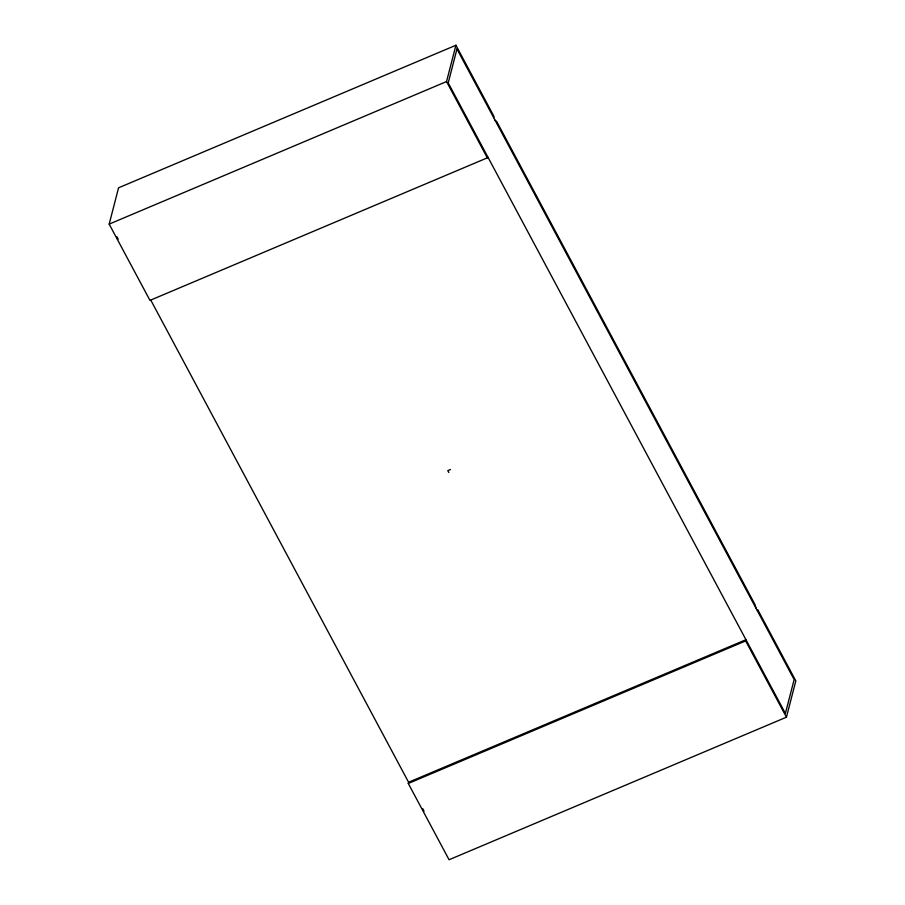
<?xml version="1.0" encoding="UTF-8"?>
<svg xmlns="http://www.w3.org/2000/svg" width="905" height="905" viewBox="0 0 905 905"><rect width="100%" height="100%" fill="white"/><g stroke="black" fill="none" stroke-linecap="round" stroke-linejoin="round"><path stroke-width="1.36" d="M487.637 156.633L487.32 157.843L149.97 300.392L109.177 224.112L118.566 187.81L455.928 45.25L493.994 116.44L493.678 117.65M487.32 157.843L446.538 81.563L455.928 45.25M408.291 783.47L408.596 782.259L745.958 639.711L745.641 640.921L786.434 717.19L449.072 859.75L408.291 783.47L745.641 640.921M757.44 610.898L757.757 609.687L795.823 680.888L786.434 717.19M109.177 224.112L446.538 81.563M450.509 469.514L447.805 470.657L448.79 472.489M495.046 120.195L496.709 121.53L755.03 604.608L756.082 608.364M116.847 236.669L118.182 239.158M150.83 300.222L408.709 782.474M422.703 808.64L424.038 811.14M456.968 49.006L448.213 82.898L785.382 713.445L794.149 679.553L456.968 49.006"/></g></svg>
